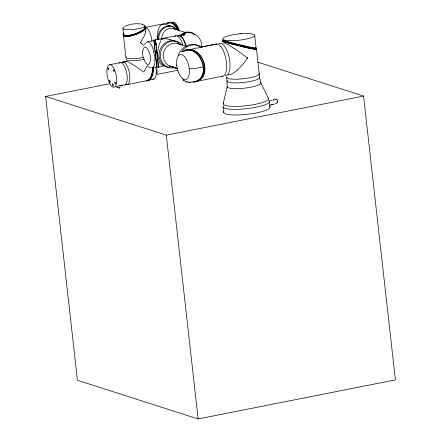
<?xml version="1.0" encoding="UTF-8"?>
<svg xmlns="http://www.w3.org/2000/svg" width="441" height="441" viewBox="0 0 441 441"><rect width="100%" height="100%" fill="white"/><g stroke="black" fill="none" stroke-linecap="round" stroke-linejoin="round"><path stroke-width="0.66" d="M158.099 63.719L158.512 66.8M144.957 26.399C145.447 29.756 140.613 31.173 138.088 32.606C136.219 33.422 134.296 34.1 132.328 34.635C129.93 34.977 124.136 37.22 123.701 33.714M152.691 67.787C152.343 72.274 151.969 78.404 147.432 80.598L127.002 84.644M154.179 42.375L154.052 40.743M156.946 66.773L156.053 59.623M157.029 73.845L157.079 69.017M223.218 103.657L227.17 86.563L226.735 77.522M158.165 30.209L157.354 34.618L157.409 39.139A8.192 2.96 88 0 0 157.487 39.756M250.852 47.43L256.111 48.306L254.672 35.374M277.411 101.86L277.053 102.571M273.365 100.355L273.629 99.881M147.509 65.455L144.009 71.613M123.734 34.15L123.408 35.252L125.906 57.473M151.533 77.489L150.629 78.994M160.728 41.211C158.087 45.677 157.454 51.09 157.939 56.183M140.42 42.43L143.838 36.614A17.111 7.073 -51.8 0 0 145.767 31.361M233.846 48.196A29.222 4.035 34.5 0 1 246.326 57.137L247.759 58.234L247.655 57.958M126.385 61.481L126.561 61.36A8.225 1.136 34.5 0 1 127.896 61.701L134.759 65.687L143.529 72.021M144.378 44.309L146.158 42.601M256.447 49.425L251.061 48.609M123.701 33.031L123.364 33.488A11.527 3.236 -19.5 0 0 129.478 35.456L131.688 34.971M123.452 34.249L123.789 33.792M161.853 39.734L163.308 38.692L166.704 38.775M146.809 42.463L147.961 41.73L154.025 40.578M237.396 69.926C234.7 72.17 231.475 75.224 227.837 74.821M182.072 51.851L185.347 50.125A19.128 13.329 72.5 0 1 192.425 50.704C197.342 52.859 200.787 57.501 202.48 62.49A15.441 10.76 72.5 0 1 203.466 71.37C203.003 75.813 200.374 80.438 195.865 81.734A19.128 13.329 72.5 0 1 191.234 81.91M199.707 47.672L202.579 46.978M119.698 88.134L119.175 88.398M167.431 23.323C171.979 20.848 176.306 26.162 177.69 29.999M183.169 35.385L183.969 34.96M124.544 26.443C130.172 23.797 136.798 23.059 142.89 24.288M183.175 51.47C200.594 42.838 213.229 79.562 192.982 81.828M184.575 50.853L185.644 50.318M184.459 50.847L186.697 49.861A19.128 13.329 72.5 0 1 193.77 50.434C198.687 52.595 202.138 57.236 203.825 62.225A15.441 10.76 72.5 0 1 204.811 71.106C204.348 75.543 201.724 80.168 197.21 81.464A19.128 13.329 72.5 0 1 193.742 81.8M168.716 23.114C173.401 21.041 177.486 26.592 178.759 30.401M183.643 35.093L184.669 34.685L184.189 34.845M190.628 49.563L195.131 48.256L199.503 47.749M177.023 65.185L176.72 65.588M276.005 103.277L275.427 103.387M186.201 50.109C202.998 45.699 213.19 77.776 195.126 81.574M274.556 104.054L269.302 105.3M151.296 67.754C156.086 67.363 154.901 59.612 154.686 56.156C153.413 51.327 152.994 44.006 147.961 41.73M272.334 100.228L269.594 100.868M183.583 35.004L184.547 34.751L183.77 34.938M131.771 35.732L129.566 36.212A11.527 3.236 -19.5 0 1 123.436 34.249M271.524 104.842L271.992 104.732M272.202 104.682L272.703 104.567M152.162 67.897L156.935 66.905M201.719 46.972L216.68 44.001L200.936 47.121M145.001 27.469L169.019 22.712M176.02 35.765L155.508 39.839L155.458 39.376L155.673 41.691M109.721 64.706L120.244 62.616M126.484 61.387L122.807 62.109L126.666 61.354M158.528 67.049L164.168 65.93M257.957 62.209L363.56 96.061L395.395 379.872L198.13 418.95L77.44 380.263L45.605 96.452L109.781 83.74M157.073 74.369L178.015 70.224M153.782 79.055L148.292 80.146A10.986 4.653 -86.2 0 0 150.144 78.994A11.698 4.956 -86.2 0 0 153.413 67.368M195.721 81.513L222.567 76.199M45.605 96.452L166.296 135.139L363.56 96.061M203.262 66.927L194.999 68.449L190.677 68.735L189.25 68.559L188.88 66.227A12.728 5.937 77.6 0 0 178.368 55.913A12.728 5.937 77.6 0 0 180.689 76.602A12.728 5.937 77.6 0 0 189.398 70.836L189.25 68.559M275.041 99.137L275.741 99.148M147.432 80.598L146.478 80.527M239.893 33.444L241.133 33.351M222.992 41.267L222.639 41.311L226.856 42.7M190.683 82.362L186.234 81.828L182.943 79.821L184.095 80.72M222.843 41.261L222.755 41.388A15.799 0.535 13.7 0 0 226.608 42.634L237.015 45.362M194.216 81.596L193.29 81.535M223.096 40.125L222.655 40.258A15.799 0.535 13.7 0 0 226.481 41.482L242.021 45.462A18.985 0.645 13.7 0 0 250.664 47.424M223.455 40.219L222.826 40.23L226.85 41.57M241.084 45.214L253.046 47.92L256.673 48.35A15.799 0.535 13.7 0 0 255.929 48.058M240.984 46.322L253.178 49.072L256.805 49.497A15.799 0.535 13.7 0 0 256.502 49.37M240.676 45.12L238.228 44.524M240.18 46.129L240.582 46.222M237.76 45.539L242.153 46.614A18.985 0.645 13.7 0 0 250.791 48.576M238.752 45.792L236.15 45.136M236.596 44.122L237.412 44.326M235.792 43.918L232.666 43.13M234.562 44.739L235.351 44.938M233.78 44.541L231.492 43.951M231.233 42.755L231.944 42.942M230.053 43.571L230.759 43.758M229.871 42.397L230.544 42.573M228.697 43.207L229.364 43.389M229.221 42.22L227.402 41.724M227.44 42.865L228.052 43.031M170.011 39.381L174.79 41.217M150.359 67.826L147.785 66.547M186.234 81.828L187.205 82.114M163.187 65.797C159.405 64.397 158.457 59.75 157.944 56.205M171.444 66.685L177.271 68.515M186.212 46.299L176.99 43.334M177.205 68.465L169.383 65.985L177.734 68.691M173.787 28.715L185.49 32.469M255.041 47.826L255.548 48.003M171.532 26.559L168.131 25.192A22.056 20.115 57.5 0 0 161.781 24.415M233.851 48.229L228.118 44.734L224.193 42.876A11.609 1.604 34.5 0 0 223.752 42.749L222.997 42.755L222.892 43.218M195.865 34.817C199.668 37.231 201.89 41.768 201.57 46.255M182.943 79.821L183.269 80.075M140.988 43.053L140.398 42.579M141.925 43.802L143.964 45.511M276.755 99.644L277.202 100.234M145.304 27.05C145.932 30.644 140.365 32.132 137.752 33.632C133.425 34.96 127.355 38.268 123.408 35.252M256.513 49.475L259.666 77.644M268.492 98.602L260.791 82.688L259.567 77.153M179.531 30.076L179.779 31.135M155.568 40.159L155.519 39.839L155.723 42.226M154.058 40.6L153.931 39.701L154.438 44.949M155.987 43.593L156.042 44.061M155.971 43.416L156.103 44.552M157.988 62.809L158.578 67.495L158.534 66.861M158.06 63.454L157.872 61.806M157.613 59.529L157.939 62.402M157.746 60.704L157.812 61.266M223.052 106.816L223.686 112.461M157.536 58.873L157.674 60.086M157.178 55.671L157.542 58.918M157.327 57.005L157.398 57.655M155.987 59.028L157.04 67.804L156.952 66.712M155.998 59.177L155.585 55.478M155.916 58.41L155.701 56.509M269.958 107.13L269.335 101.562M247.721 57.865L247.759 58.234M166.296 135.139L198.13 418.95M157.101 54.998L157.255 56.42M157.117 55.175L156.875 52.97M155.436 54.171L155.629 55.858M122.923 28.373L123.596 34.398M156.803 52.297L156.974 53.868M156.671 51.15L156.825 52.523M156.726 51.625L156.23 47.088M156.511 49.662L156.583 50.307M155.287 52.826L155.486 54.557M155.138 51.454L155.342 53.251M154.841 48.714L155.271 52.611M155.133 51.343L154.995 50.109M156.312 47.804L155.673 41.752M154.868 48.912L154.394 44.491M154.808 48.334L154.681 47.154M156.07 45.517L156.131 46.084M154.559 46.035L154.62 46.586M155.954 44.453L156.009 44.971M155.855 43.483L155.905 43.951M154.3 43.571L154.344 44.017M155.767 42.617L155.805 43.036M154.218 42.744L154.256 43.141M119.726 86.954A1.775 0.309 -6.9 0 1 119.814 87.373A1.775 0.309 -6.9 0 1 117.372 87.693A1.775 0.309 -6.9 0 1 117.119 87.296M119.042 63.256A11.466 4.465 78.8 0 1 126.76 73.228A11.466 4.465 78.8 0 1 123.16 84.876M115.763 86.453A11.466 4.465 78.8 0 0 117.979 86.1L122.604 85.185A11.466 4.465 78.8 0 1 119.963 85.306M142.989 57.451A11.466 2.227 -6.4 0 1 130.249 58.647A11.466 2.227 -6.4 0 1 126.352 56.68M144.196 59.281A11.466 2.227 -6.4 0 1 131.324 60.737A11.466 2.227 -6.4 0 1 126.358 58.934M152.773 68.322A12.238 5.187 -86.2 0 1 150.684 77.649L149.78 79.165A11.532 4.884 -86.2 0 1 145.999 80.637M153.639 67.01A12.238 5.187 -86.2 0 1 151.528 77.478M150.629 79.005A11.532 4.884 -86.2 0 1 146.842 80.466M155.866 67.578A11.185 4.355 78.8 0 1 152.751 79.005M121.606 62.749A11.466 4.465 78.8 0 1 129.329 72.721A11.466 4.465 78.8 0 1 125.724 84.369M145.425 27.469A11.466 4.465 78.8 0 1 151.947 41.256M131.688 34.966A12.221 3.434 -19.5 0 0 144.587 28.847L145.387 27.904A11.527 3.236 -19.5 0 0 145.017 25.997M131.776 35.727A12.221 3.434 -19.5 0 0 144.67 29.608L145.469 28.665A11.527 3.236 -19.5 0 0 145.42 26.956M142.476 24.834A11.185 2.172 -6.4 0 1 142.338 27.722A11.185 2.172 -6.4 0 1 127.824 29.646A11.185 2.172 -6.4 0 1 124.07 27.27M145.359 28.108A10.242 4.228 -51.8 0 1 145.673 31.421M140.855 43.003A22.745 3.059 34.6 0 1 141.781 43.747M168.567 22.706A12.21 7.194 75 0 1 176.135 25.495L177.409 27.303A11.527 6.791 75 0 1 178.892 30.451M167.095 23.252A12.21 7.194 75 0 1 175.281 25.661L176.554 27.474A11.527 6.791 75 0 1 177.613 29.536M171.957 22.7A11.328 4.41 78.8 0 1 179.123 30.534M157.933 39.31A11.46 10.319 -72.2 0 1 163.187 27.728A11.46 10.319 -72.2 0 1 174.741 27.932M158.81 39.585A11.46 10.319 -72.2 0 1 165.055 27.408A11.46 10.319 -72.2 0 1 177.205 29.795M158.132 30.098A20.782 7.503 88 0 1 161.77 24.498M181.576 35.44A11.46 10.319 -72.2 0 1 195.534 35.054M174.592 36.526A13.649 5.314 78.8 0 1 182.855 44.695M177.254 35.997A13.649 5.314 78.8 0 1 186.201 46.752M178.484 35.953A12.998 5.066 78.8 0 1 185.942 46.663M181.543 35.572A11.334 10.204 -72.2 0 1 194.619 34.503M180.397 35.611A9.829 8.848 -72.2 0 1 182.056 34.392M180.049 35.622A11.46 10.319 -72.2 0 1 193.687 34.007M161.726 38.924A9.829 8.848 -72.2 0 1 166.218 29.894A9.829 8.848 -72.2 0 1 175.424 29.486M218.846 43.791A16.378 6.378 78.8 0 1 229.243 57.975A16.378 6.378 78.8 0 1 225.296 75.505M215.445 44.464A16.378 6.378 78.8 0 1 225.842 58.647A16.378 6.378 78.8 0 1 221.895 76.177M169.151 67.545A13.643 12.282 -72.2 0 1 160.171 49.298A13.643 12.282 -72.2 0 1 179.14 43.009M174.245 67.848A13.643 12.282 -72.2 0 1 161.224 50.313A13.643 12.282 -72.2 0 1 182.32 45.307M173.699 66.911A12.012 10.81 -72.2 0 1 163.865 51.9A12.012 10.81 -72.2 0 1 180.419 44.811M164.317 65.852A26.085 9.432 88.1 0 1 163.203 65.472M166.698 38.902A25.545 23.395 58.5 0 1 169.983 39.525M160.491 40.329A25.55 9.939 83.9 0 1 161.726 39.095M178.142 55.428A16.378 14.746 -72.2 0 1 199.861 46.443M181.499 51.884A16.378 14.746 -72.2 0 1 201.162 46.862M247.528 58.074A30.131 12.442 -51.8 0 1 237.407 69.992M259.082 73.382A16.378 3.181 -6.4 0 1 243.008 78.796A16.378 3.181 -6.4 0 1 226.889 76.861M277.135 102.615A1.902 1.687 -21.7 0 1 276.099 103.376M277.279 100.195A2.073 1.852 53.6 0 1 277.494 101.899M275.746 99.115A1.924 1.891 25.7 0 1 276.783 99.611M273.674 99.633A1.676 1.329 -12.3 0 1 274.886 98.944M273.685 99.903A2.122 1.505 -6.6 0 1 273.839 99.749M268.641 100.653A23.29 4.526 -6.4 0 1 246.85 108.668A23.29 4.526 -6.4 0 1 223.466 105.779M269.732 106.667A23.29 4.526 -6.4 0 1 246.866 114.346A23.29 4.526 -6.4 0 1 223.901 111.628M268.045 97.99A22.794 4.427 -6.4 0 1 245.797 105.757A22.794 4.427 -6.4 0 1 223.725 102.742M260.51 82.39A16.973 3.296 -6.4 0 1 244.661 88.123A16.973 3.296 -6.4 0 1 227.324 86.216M259.523 77.087A16.378 3.181 -6.4 0 1 243.267 82.484A16.378 3.181 -6.4 0 1 227.313 80.51M142.68 51.768C141.363 56.36 148.485 72.445 150.425 59.844C151.743 55.246 144.62 39.161 142.68 51.768M190.44 82.373L188.924 82.368L190.44 82.373M106.92 70.803A11.466 4.465 78.8 0 0 113.916 87.235A11.466 4.465 78.8 0 0 114.621 69.871A11.466 4.465 78.8 0 0 106.92 70.803M112.312 84.264A1.185 0.463 78.8 0 0 113.012 86.001A1.185 0.463 78.8 0 0 113.117 84.248A1.185 0.463 78.8 0 0 112.312 84.264M114.803 82.649A0.91 0.353 78.8 0 0 115.338 83.988A0.91 0.353 78.8 0 0 115.426 82.649A0.91 0.353 78.8 0 0 114.803 82.649M109.467 80.951A0.91 0.353 78.8 0 0 110.013 82.28A0.91 0.353 78.8 0 0 110.085 80.924A0.91 0.353 78.8 0 0 109.467 80.951M108.062 68.394A0.91 0.353 78.8 0 0 108.596 69.739A0.91 0.353 78.8 0 0 108.684 68.394A0.91 0.353 78.8 0 0 108.062 68.394M113.398 70.102A0.91 0.353 78.8 0 0 113.932 71.448A0.91 0.353 78.8 0 0 114.021 70.108A0.91 0.353 78.8 0 0 113.398 70.102M230.031 40.693A16.096 3.126 -6.4 0 0 254.655 35.539A16.096 3.126 -6.4 0 0 231.332 35.109A16.096 3.126 -6.4 0 0 230.031 40.693"/></g></svg>
